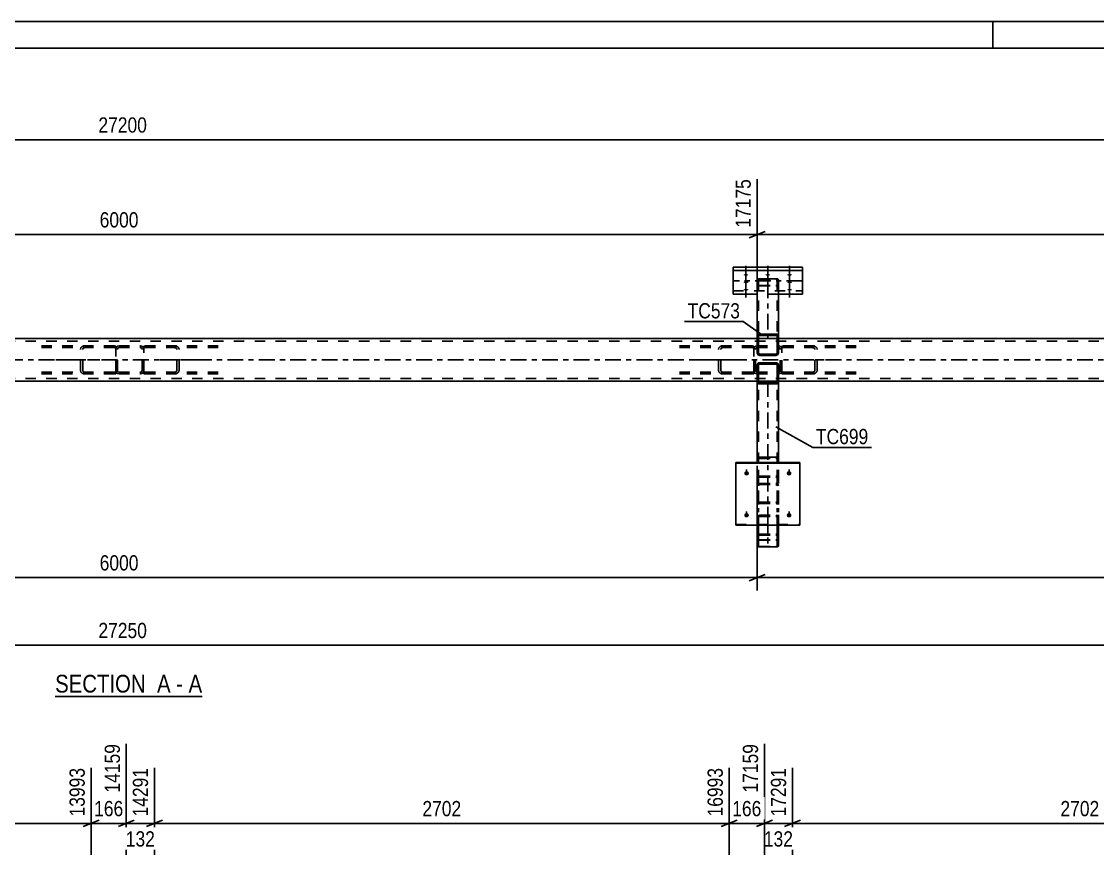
# Model space of a CAD drawing. Header units: millimetres. Extents: x 0 to 1189, y 0 to 841.
# Drawn here: x 586.3 to 788.7, y 685.4 to 841 of the extents above; entities that cross this region are included whole.
import ezdxf

# ---------------------------------------------------------------- set-up
doc = ezdxf.new("R2010")
doc.units = ezdxf.units.MM
doc.linetypes.add('DXK_LINE_DOT2', pattern=[3.9198, 1.9599, -1.9599])
doc.linetypes.add('DXK_LINE_DOT3', pattern=[5.9187, 2.979, -0.9799, 0.9799, -0.9799])
doc.styles.add('Arial Narrow', font='ARIALN.TTF', dxfattribs={"height": 0.2})

# ---------------------------------------------------------------- blocks, each defined once
blk = doc.blocks.new('Unknown-814467843-1163')
at = {"color": 5, "linetype": 'Continuous'}
for p, q in [((1189, 841), (0, 841)), ((769, 836), (769, 841)), ((1184, 836), (5, 836))]:
    blk.add_line(p, q, dxfattribs=at)
blk = doc.blocks.new('Unknown-814467843-12 - 4141')
at = {"color": 6, "linetype": 'Continuous'}
blk.add_line((592.66, 714.01), (620.31, 714.01), dxfattribs=at)
at = {"color": 0, "linetype": 'Continuous'}
for points in [[(610.77, 714.76), (610.77, 718.26), (592.66, 718.26), (592.66, 714.76)], [(614.38, 714.76), (614.38, 718.26), (611.82, 718.26), (611.82, 714.76)], [(616.7, 714.76), (616.7, 718.26), (615.43, 718.26), (615.43, 714.76)], [(620.31, 714.76), (620.31, 718.26), (617.75, 718.26), (617.75, 714.76)]]:
    blk.add_wipeout(points, dxfattribs=at)
at = {"color": 7, "linetype": 'Continuous', "style": 'Arial Narrow'}
for s, p in [('SECTION ', (592.66, 714.76)), ('A', (611.82, 714.76)), ('A', (617.75, 714.76)), ('-', (615.43, 714.76))]:
    blk.add_text(s, height=3.34, dxfattribs=at).set_placement(p)
blk = doc.blocks.new('Part-814467843-4148 - 4141')
at = {"color": 2, "linetype": 'Continuous'}
for p, q in [((724.72, 781.91), (724.68, 781.72)), ((724.68, 781.72), (724.68, 778.68)), ((724.82, 782.06), (724.72, 781.91)), ((724.98, 782.17), (724.82, 782.06)), ((724.92, 781.72), (724.94, 781.82)), ((724.92, 781.72), (724.92, 778.68)), ((724.94, 781.82), (724.99, 781.89)), ((725.16, 782.2), (724.98, 782.17)), ((724.99, 781.89), (725.07, 781.95)), ((725.07, 781.95), (725.16, 781.96)), ((728.2, 782.2), (725.16, 782.2)), ((728.2, 781.96), (725.16, 781.96)), ((728.39, 782.17), (728.2, 782.2)), ((728.2, 781.96), (728.29, 781.95)), ((728.29, 781.95), (728.37, 781.89)), ((728.42, 781.82), (728.37, 781.89)), ((728.54, 782.06), (728.39, 782.17)), ((728.44, 781.72), (728.42, 781.82)), ((728.44, 781.72), (728.44, 778.68)), ((728.54, 782.06), (728.65, 781.91)), ((728.65, 781.91), (728.68, 781.72)), ((728.68, 781.72), (728.68, 778.68)), ((724.68, 778.68), (724.72, 778.5)), ((724.72, 778.5), (724.82, 778.34)), ((724.82, 778.34), (724.98, 778.24)), ((724.92, 778.68), (724.94, 778.59)), ((724.94, 778.59), (724.99, 778.51)), ((724.98, 778.24), (725.16, 778.2)), ((725.07, 778.46), (724.99, 778.51)), ((725.16, 778.44), (725.07, 778.46)), ((728.2, 778.44), (725.16, 778.44)), ((728.2, 778.2), (725.16, 778.2)), ((728.29, 778.46), (728.2, 778.44)), ((728.2, 778.2), (728.39, 778.24)), ((728.37, 778.51), (728.29, 778.46)), ((728.42, 778.59), (728.37, 778.51)), ((728.39, 778.24), (728.54, 778.34)), ((728.44, 778.68), (728.42, 778.59)), ((728.54, 778.34), (728.65, 778.5)), ((728.65, 778.5), (728.68, 778.68))]:
    blk.add_line(p, q, dxfattribs=at)
at = {"color": 7, "linetype": 'DXK_LINE_DOT2'}
for p, q in [((724.92, 781.35), (724.68, 781.35)), ((724.68, 781.35), (724.92, 781.35)), ((725.16, 781.96), (725.16, 781.96)), ((728.68, 781.35), (728.44, 781.35)), ((728.44, 781.35), (728.68, 781.35)), ((724.72, 778.5), (724.68, 778.68)), ((725.16, 778.2), (724.98, 778.24)), ((728.39, 778.24), (728.2, 778.2)), ((728.68, 778.68), (728.65, 778.5))]:
    blk.add_line(p, q, dxfattribs=at)
for centre, start, end in [((725.16, 778.68), 202.5, 247.5), ((728.2, 778.68), 292.5, 337.5)]:
    blk.add_arc(centre, 0.48, start, end, dxfattribs=at)
blk = doc.blocks.new('Part-814467843-4220 - 4141')
at = {"color": 2, "linetype": 'Continuous'}
for p, q in [((724.68, 792.46), (724.72, 792.52)), ((724.68, 792.46), (724.68, 781.73)), ((724.72, 792.52), (724.82, 792.58)), ((724.82, 792.58), (724.98, 792.61)), ((724.98, 792.61), (725.16, 792.62)), ((725.16, 792.62), (728.2, 792.62)), ((728.2, 792.62), (728.39, 792.61)), ((728.39, 792.61), (728.54, 792.58)), ((728.54, 792.58), (728.65, 792.52)), ((728.65, 792.52), (728.68, 792.46)), ((728.68, 792.46), (728.68, 781.35)), ((728.2, 781.35), (724.92, 781.35)), ((728.44, 781.35), (728.2, 781.35)), ((728.68, 781.35), (728.68, 781.35))]:
    blk.add_line(p, q, dxfattribs=at)
at = {"color": 7, "linetype": 'DXK_LINE_DOT2'}
for p, q in [((724.72, 791.36), (724.68, 791.42)), ((724.82, 791.3), (724.72, 791.36)), ((724.98, 791.27), (724.82, 791.3)), ((724.94, 792.49), (724.92, 792.46)), ((724.92, 792.46), (724.92, 781.35)), ((724.92, 791.42), (724.94, 791.39)), ((724.99, 792.52), (724.94, 792.49)), ((724.94, 791.39), (724.99, 791.36)), ((725.16, 791.26), (724.98, 791.27)), ((725.07, 792.53), (724.99, 792.52)), ((724.99, 791.36), (725.07, 791.34)), ((725.16, 792.54), (725.07, 792.53)), ((725.07, 791.34), (725.16, 791.34)), ((725.16, 792.54), (728.2, 792.54)), ((725.16, 791.34), (728.2, 791.34)), ((725.16, 791.26), (728.2, 791.26)), ((728.3, 792.53), (728.2, 792.54)), ((728.2, 791.34), (728.3, 791.34)), ((728.39, 791.27), (728.2, 791.26)), ((728.37, 792.52), (728.3, 792.53)), ((728.3, 791.34), (728.37, 791.36)), ((728.43, 792.49), (728.37, 792.52)), ((728.37, 791.36), (728.39, 791.37)), ((728.39, 791.37), (728.43, 791.39)), ((728.54, 791.3), (728.39, 791.27)), ((728.44, 792.46), (728.43, 792.49)), ((728.43, 791.39), (728.44, 791.42)), ((728.44, 792.46), (728.44, 781.35)), ((728.65, 791.36), (728.54, 791.3)), ((728.68, 791.42), (728.65, 791.36)), ((724.68, 781.73), (724.68, 781.35)), ((724.92, 781.35), (724.68, 781.35)), ((728.2, 781.35), (728.39, 781.35)), ((728.43, 781.35), (728.44, 781.35)), ((728.68, 781.35), (728.44, 781.35))]:
    blk.add_line(p, q, dxfattribs=at)
at = {"color": 7, "linetype": 'DXK_LINE_DOT3'}
blk.add_line((726.68, 791.94), (726.68, 781.35), dxfattribs=at)
blk = doc.blocks.new('Part-814467843-4156 - 4141')
at = {"color": 7, "linetype": 'DXK_LINE_DOT2'}
for p, q in [((724.92, 773.35), (724.68, 773.35)), ((724.68, 773.29), (724.68, 773.35)), ((724.92, 742.31), (724.92, 773.35)), ((728.2, 773.35), (728.68, 773.35)), ((728.37, 773.35), (728.39, 773.35)), ((728.39, 773.35), (728.43, 773.35)), ((728.43, 773.35), (728.44, 773.35)), ((728.44, 742.31), (728.44, 773.35)), ((728.68, 773.29), (728.68, 773.35)), ((724.68, 746.23), (724.68, 758.57)), ((728.68, 746.23), (728.68, 758.57)), ((724.68, 743.35), (724.72, 743.42)), ((724.72, 743.42), (724.82, 743.47)), ((724.82, 743.47), (724.98, 743.51)), ((724.94, 743.38), (724.92, 743.35)), ((724.99, 743.41), (724.94, 743.38)), ((724.98, 743.51), (725.16, 743.52)), ((725.07, 743.43), (724.99, 743.41)), ((725.16, 743.44), (725.07, 743.43)), ((725.16, 743.52), (728.2, 743.52)), ((725.16, 743.44), (728.2, 743.44)), ((728.2, 743.52), (728.39, 743.51)), ((728.3, 743.43), (728.2, 743.44)), ((728.37, 743.41), (728.3, 743.43)), ((728.37, 743.41), (728.39, 743.4)), ((728.39, 743.51), (728.54, 743.47)), ((728.39, 743.4), (728.43, 743.38)), ((728.44, 743.35), (728.43, 743.38)), ((728.54, 743.47), (728.65, 743.42)), ((728.65, 743.42), (728.68, 743.35)), ((724.92, 742.31), (724.94, 742.28)), ((724.94, 742.28), (724.99, 742.26)), ((724.99, 742.26), (725.07, 742.24)), ((725.07, 742.24), (725.16, 742.23)), ((725.16, 742.23), (728.2, 742.23)), ((728.2, 742.23), (728.3, 742.24)), ((728.3, 742.24), (728.37, 742.26)), ((728.37, 742.26), (728.43, 742.28)), ((728.43, 742.28), (728.44, 742.31))]:
    blk.add_line(p, q, dxfattribs=at)
at = {"color": 2, "linetype": 'Continuous'}
for p, q in [((724.68, 758.57), (724.68, 773.29)), ((728.44, 773.35), (724.92, 773.35)), ((728.68, 758.57), (728.68, 773.29)), ((724.68, 742.31), (724.68, 746.23)), ((728.68, 742.31), (728.68, 746.23)), ((724.72, 742.25), (724.68, 742.31)), ((724.82, 742.2), (724.72, 742.25)), ((724.98, 742.16), (724.82, 742.2)), ((725.16, 742.15), (724.98, 742.16)), ((725.16, 742.15), (728.2, 742.15)), ((728.39, 742.16), (728.2, 742.15)), ((728.54, 742.2), (728.39, 742.16)), ((728.65, 742.25), (728.54, 742.2)), ((728.68, 742.31), (728.65, 742.25))]:
    blk.add_line(p, q, dxfattribs=at)
at = {"color": 7, "linetype": 'DXK_LINE_DOT3'}
blk.add_line((726.68, 773.35), (726.68, 742.83), dxfattribs=at)
blk = doc.blocks.new('Part-814467843-4147 - 4141')
at = {"color": 2, "linetype": 'Continuous'}
for p, q in [((724.72, 776.52), (724.68, 776.33)), ((724.68, 773.29), (724.68, 776.33)), ((724.82, 776.67), (724.72, 776.52)), ((724.98, 776.78), (724.82, 776.67)), ((724.94, 776.42), (724.92, 776.33)), ((724.92, 773.29), (724.92, 776.33)), ((724.99, 776.5), (724.94, 776.42)), ((725.16, 776.81), (724.98, 776.78)), ((725.07, 776.55), (724.99, 776.5)), ((725.16, 776.57), (725.07, 776.55)), ((728.2, 776.81), (725.16, 776.81)), ((728.2, 776.57), (725.16, 776.57)), ((728.39, 776.78), (728.2, 776.81)), ((728.3, 776.55), (728.2, 776.57)), ((728.37, 776.5), (728.3, 776.55)), ((728.43, 776.42), (728.37, 776.5)), ((728.54, 776.67), (728.39, 776.78)), ((728.44, 776.33), (728.43, 776.42)), ((728.44, 773.29), (728.44, 776.33)), ((728.65, 776.52), (728.54, 776.67)), ((728.68, 776.33), (728.65, 776.52)), ((728.68, 773.29), (728.68, 776.33)), ((724.72, 773.11), (724.68, 773.29)), ((724.82, 772.95), (724.72, 773.11)), ((724.92, 773.29), (724.94, 773.2)), ((724.94, 773.2), (724.99, 773.12)), ((724.99, 773.12), (725.07, 773.07)), ((725.07, 773.07), (725.16, 773.05)), ((728.2, 773.05), (725.16, 773.05)), ((728.2, 773.05), (728.3, 773.07)), ((728.3, 773.07), (728.37, 773.12)), ((728.37, 773.12), (728.43, 773.2)), ((728.43, 773.2), (728.44, 773.29)), ((728.65, 773.11), (728.54, 772.95)), ((728.68, 773.29), (728.65, 773.11)), ((724.98, 772.85), (724.82, 772.95)), ((725.16, 772.81), (724.98, 772.85)), ((728.2, 772.81), (725.16, 772.81)), ((728.39, 772.85), (728.2, 772.81)), ((728.54, 772.95), (728.39, 772.85))]:
    blk.add_line(p, q, dxfattribs=at)
at = {"color": 7, "linetype": 'DXK_LINE_DOT2'}
for p, q in [((724.68, 776.33), (724.72, 776.52)), ((724.98, 776.78), (725.16, 776.81)), ((728.2, 776.81), (728.39, 776.78)), ((728.65, 776.52), (728.68, 776.33)), ((724.92, 773.35), (724.68, 773.35)), ((728.68, 773.35), (728.44, 773.35))]:
    blk.add_line(p, q, dxfattribs=at)
for centre, start, end in [((725.16, 776.33), 112.5, 157.5), ((728.2, 776.33), 22.5, 67.5)]:
    blk.add_arc(centre, 0.48, start, end, dxfattribs=at)
blk = doc.blocks.new('Part-814467843-4221 - 4141')
at = {"color": 2, "linetype": 'Continuous'}
for p, q in [((720.18, 794.76), (733.18, 794.76)), ((720.18, 794.76), (720.18, 789.72)), ((720.18, 794.16), (733.18, 794.16)), ((733.18, 794.76), (733.18, 789.72)), ((724.68, 789.72), (720.18, 789.72)), ((733.18, 789.72), (728.68, 789.72))]:
    blk.add_line(p, q, dxfattribs=at)
at = {"color": 7, "linetype": 'DXK_LINE_DOT3'}
blk.add_line((733.18, 792.24), (720.18, 792.24), dxfattribs=at)
at = {"color": 7, "linetype": 'DXK_LINE_DOT2'}
for p, q in [((720.18, 790.32), (733.18, 790.32)), ((728.68, 789.72), (724.68, 789.72))]:
    blk.add_line(p, q, dxfattribs=at)
blk = doc.blocks.new('Bolt-814467843-4253 - 4141')
at = {"linetype": 'Continuous'}
for points in [[(722.58, 793.49), (722.67, 793.49), (722.76, 793.48), (722.84, 793.46), (722.91, 793.44), (722.96, 793.42), (723, 793.39), (723.02, 793.36), (723.02, 793.33), (723, 793.29), (722.96, 793.27), (722.91, 793.24), (722.84, 793.22), (722.76, 793.2), (722.67, 793.19), (722.58, 793.19), (722.49, 793.19), (722.4, 793.2), (722.32, 793.22), (722.26, 793.24), (722.2, 793.27), (722.16, 793.29), (722.15, 793.33), (722.15, 793.36), (722.16, 793.39), (722.2, 793.42), (722.26, 793.44), (722.32, 793.46), (722.4, 793.48), (722.49, 793.49)], [(726.68, 793.49), (726.77, 793.49), (726.86, 793.48), (726.94, 793.46), (727.01, 793.44), (727.06, 793.42), (727.1, 793.39), (727.12, 793.36), (727.12, 793.33), (727.1, 793.29), (727.06, 793.27), (727.01, 793.24), (726.94, 793.22), (726.86, 793.2), (726.77, 793.19), (726.68, 793.19), (726.59, 793.19), (726.5, 793.2), (726.42, 793.22), (726.36, 793.24), (726.3, 793.27), (726.26, 793.29), (726.25, 793.33), (726.25, 793.36), (726.26, 793.39), (726.3, 793.42), (726.36, 793.44), (726.42, 793.46), (726.5, 793.48), (726.59, 793.49)], [(730.78, 793.49), (730.87, 793.49), (730.96, 793.48), (731.04, 793.46), (731.11, 793.44), (731.16, 793.42), (731.2, 793.39), (731.22, 793.36), (731.22, 793.33), (731.2, 793.29), (731.16, 793.27), (731.11, 793.24), (731.04, 793.22), (730.96, 793.2), (730.87, 793.19), (730.78, 793.19), (730.69, 793.19), (730.6, 793.2), (730.52, 793.22), (730.46, 793.24), (730.4, 793.27), (730.36, 793.29), (730.35, 793.33), (730.35, 793.36), (730.36, 793.39), (730.4, 793.42), (730.46, 793.44), (730.52, 793.46), (730.6, 793.48), (730.69, 793.49)], [(722.58, 792.09), (722.67, 792.09), (722.76, 792.08), (722.84, 792.06), (722.91, 792.04), (722.96, 792.01), (723, 791.99), (723.02, 791.95), (723.02, 791.92), (723, 791.89), (722.96, 791.86), (722.91, 791.84), (722.84, 791.82), (722.76, 791.8), (722.67, 791.79), (722.58, 791.79), (722.49, 791.79), (722.4, 791.8), (722.32, 791.82), (722.26, 791.84), (722.2, 791.86), (722.16, 791.89), (722.15, 791.92), (722.15, 791.95), (722.16, 791.99), (722.2, 792.01), (722.26, 792.04), (722.32, 792.06), (722.4, 792.08), (722.49, 792.09)], [(730.78, 792.09), (730.87, 792.09), (730.96, 792.08), (731.04, 792.06), (731.11, 792.04), (731.16, 792.01), (731.2, 791.99), (731.22, 791.95), (731.22, 791.92), (731.2, 791.89), (731.16, 791.86), (731.11, 791.84), (731.04, 791.82), (730.96, 791.8), (730.87, 791.79), (730.78, 791.79), (730.69, 791.79), (730.6, 791.8), (730.52, 791.82), (730.46, 791.84), (730.4, 791.86), (730.36, 791.89), (730.35, 791.92), (730.35, 791.95), (730.36, 791.99), (730.4, 792.01), (730.46, 792.04), (730.52, 792.06), (730.6, 792.08), (730.69, 792.09)], [(722.58, 790.69), (722.67, 790.68), (722.76, 790.67), (722.84, 790.66), (722.91, 790.64), (722.96, 790.61), (723, 790.58), (723.02, 790.55), (723.02, 790.52), (723, 790.49), (722.96, 790.46), (722.91, 790.44), (722.84, 790.42), (722.76, 790.4), (722.67, 790.39), (722.58, 790.39), (722.49, 790.39), (722.4, 790.4), (722.32, 790.42), (722.26, 790.44), (722.2, 790.46), (722.16, 790.49), (722.15, 790.52), (722.15, 790.55), (722.16, 790.58), (722.2, 790.61), (722.26, 790.64), (722.32, 790.66), (722.4, 790.67), (722.49, 790.68)], [(730.78, 790.69), (730.87, 790.68), (730.96, 790.67), (731.04, 790.66), (731.11, 790.64), (731.16, 790.61), (731.2, 790.58), (731.22, 790.55), (731.22, 790.52), (731.2, 790.49), (731.16, 790.46), (731.11, 790.44), (731.04, 790.42), (730.96, 790.4), (730.87, 790.39), (730.78, 790.39), (730.69, 790.39), (730.6, 790.4), (730.52, 790.42), (730.46, 790.44), (730.4, 790.46), (730.36, 790.49), (730.35, 790.52), (730.35, 790.55), (730.36, 790.58), (730.4, 790.61), (730.46, 790.64), (730.52, 790.66), (730.6, 790.67), (730.69, 790.68)]]:
    blk.add_hatch(color=1, dxfattribs=at).paths.add_polyline_path(points)
at = {"color": 1, "linetype": 'Continuous'}
for p, q in [((722.58, 795.03), (722.58, 791.91)), ((722.58, 793.63), (722.58, 790.51)), ((726.68, 795.03), (726.68, 791.91)), ((730.78, 795.03), (730.78, 791.91)), ((730.78, 793.63), (730.78, 790.51)), ((722.58, 792.23), (722.58, 789.11)), ((730.78, 792.23), (730.78, 789.11))]:
    blk.add_line(p, q, dxfattribs=at)
at = {"color": 1, "linetype": 'DXK_LINE_DOT2'}
blk.add_line((726.68, 792.23), (726.68, 789.11), dxfattribs=at)
blk = doc.blocks.new('Part-814467843-4296 - 4141')
at = {"color": 7, "linetype": 'DXK_LINE_DOT2'}
for p, q in [((729.58, 779.99), (729.33, 779.95)), ((729.33, 774.74), (729.33, 779.95)), ((729.33, 779.6), (729.41, 779.64)), ((729.41, 779.64), (729.58, 779.67)), ((743.31, 779.99), (729.58, 779.99)), ((743.31, 779.67), (729.58, 779.67)), ((735.41, 779.94), (735.07, 779.99)), ((735.07, 779.67), (735.24, 779.64)), ((735.48, 779.47), (735.51, 779.35)), ((735.51, 775.35), (735.51, 779.35)), ((735.95, 779.35), (735.88, 779.59)), ((735.95, 775.35), (735.95, 779.35)), ((729.41, 775.05), (729.33, 775.09)), ((729.58, 775.03), (729.41, 775.05)), ((743.31, 775.03), (729.58, 775.03)), ((735.24, 775.05), (735.07, 775.03)), ((735.51, 775.35), (735.48, 775.22)), ((735.88, 775.1), (735.95, 775.35)), ((729.33, 774.74), (729.58, 774.71)), ((743.31, 774.71), (729.58, 774.71)), ((735.07, 774.71), (735.41, 774.76))]:
    blk.add_line(p, q, dxfattribs=at)
at = {"color": 7, "linetype": 'DXK_LINE_DOT3'}
blk.add_line((732.33, 777.35), (740.57, 777.35), dxfattribs=at)
at = {"color": 7, "linetype": 'DXK_LINE_DOT2'}
for centre, radius, start, end in [((735.14, 779.25), 0.401, 32.4104, 75.4453), ((735.21, 779.16), 0.802, 32.4104, 75.4453), ((735.14, 775.44), 0.401, 284.5547, 327.5896), ((735.21, 775.53), 0.802, 284.5547, 327.5896)]:
    blk.add_arc(centre, radius, start, end, dxfattribs=at)
blk = doc.blocks.new('Part-814467843-4320 - 4141')
at = {"color": 7, "linetype": 'DXK_LINE_DOT2'}
for p, q in [((724.09, 779.59), (724.05, 779.35)), ((724.05, 775.35), (724.05, 779.35)), ((724.37, 779.35), (724.39, 779.47)), ((724.37, 775.35), (724.37, 779.35)), ((724.69, 779.99), (724.44, 779.94)), ((724.56, 779.64), (724.69, 779.67)), ((724.69, 779.99), (728.69, 779.99)), ((724.69, 779.67), (728.69, 779.67)), ((728.93, 779.94), (728.69, 779.99)), ((728.69, 779.67), (728.81, 779.64)), ((728.98, 779.47), (729.01, 779.35)), ((729.01, 775.35), (729.01, 779.35)), ((729.33, 779.35), (729.28, 779.59)), ((729.33, 775.35), (729.33, 779.35)), ((724.05, 775.35), (724.09, 775.1)), ((724.39, 775.22), (724.37, 775.35)), ((724.69, 775.03), (724.56, 775.05)), ((724.69, 775.03), (728.69, 775.03)), ((728.81, 775.05), (728.69, 775.03)), ((729.01, 775.35), (728.98, 775.22)), ((729.28, 775.1), (729.33, 775.35)), ((724.44, 774.76), (724.69, 774.71)), ((724.69, 774.71), (728.69, 774.71)), ((728.69, 774.71), (728.93, 774.76))]:
    blk.add_line(p, q, dxfattribs=at)
at = {"color": 7, "linetype": 'DXK_LINE_DOT3'}
blk.add_line((726.69, 777.35), (726.69, 777.35), dxfattribs=at)
at = {"color": 7, "linetype": 'DXK_LINE_DOT2'}
for centre, radius, start, end in [((724.69, 779.35), 0.64, 112.5, 157.5), ((724.69, 779.35), 0.32, 112.5, 157.5), ((728.69, 779.35), 0.32, 22.5, 67.5), ((728.69, 779.35), 0.64, 22.5, 67.5), ((724.69, 775.35), 0.64, 202.5, 247.5), ((724.69, 775.35), 0.32, 202.5, 247.5), ((728.69, 775.35), 0.32, 292.5, 337.5), ((728.69, 775.35), 0.64, 292.5, 337.5)]:
    blk.add_arc(centre, radius, start, end, dxfattribs=at)
blk = doc.blocks.new('Part-814467843-4330 - 4141')
at = {"color": 7, "linetype": 'DXK_LINE_DOT2'}
for p, q in [((603.79, 779.99), (590.06, 779.99)), ((603.79, 779.67), (590.06, 779.67)), ((597.49, 779.59), (597.42, 779.35)), ((597.42, 775.35), (597.42, 779.35)), ((597.86, 779.35), (597.89, 779.47)), ((597.86, 775.35), (597.86, 779.35)), ((598.3, 779.99), (597.96, 779.94)), ((598.13, 779.64), (598.3, 779.67)), ((603.79, 779.99), (604.04, 779.95)), ((603.79, 779.67), (603.96, 779.64)), ((603.96, 779.64), (604.04, 779.6)), ((604.04, 779.95), (604.04, 774.74)), ((603.79, 775.03), (590.06, 775.03)), ((597.42, 775.35), (597.49, 775.1)), ((597.89, 775.22), (597.86, 775.35)), ((598.3, 775.03), (598.13, 775.05)), ((603.96, 775.05), (603.79, 775.03)), ((604.04, 775.09), (603.96, 775.05)), ((590.06, 774.71), (603.79, 774.71)), ((597.96, 774.76), (598.3, 774.71)), ((603.79, 774.71), (604.04, 774.74))]:
    blk.add_line(p, q, dxfattribs=at)
at = {"color": 7, "linetype": 'DXK_LINE_DOT3'}
blk.add_line((592.8, 777.35), (601.04, 777.35), dxfattribs=at)
at = {"color": 7, "linetype": 'DXK_LINE_DOT2'}
for centre, radius, start, end in [((598.16, 779.16), 0.802, 104.5547, 147.5896), ((598.23, 779.25), 0.401, 104.5547, 147.5896), ((598.16, 775.53), 0.802, 212.4104, 255.4453), ((598.23, 775.44), 0.401, 212.4104, 255.4453)]:
    blk.add_arc(centre, radius, start, end, dxfattribs=at)
blk = doc.blocks.new('Part-814467843-4332 - 4141')
at = {"color": 7, "linetype": 'DXK_LINE_DOT2'}
for p, q in [((723.79, 779.99), (710.06, 779.99)), ((723.79, 779.67), (710.06, 779.67)), ((717.49, 779.59), (717.42, 779.35)), ((717.42, 775.35), (717.42, 779.35)), ((717.86, 779.35), (717.89, 779.47)), ((717.86, 775.35), (717.86, 779.35)), ((718.3, 779.99), (717.96, 779.94)), ((718.13, 779.64), (718.3, 779.67)), ((723.79, 779.99), (724.05, 779.95)), ((723.79, 779.67), (723.96, 779.64)), ((723.96, 779.64), (724.05, 779.6)), ((724.05, 779.95), (724.05, 774.74)), ((723.79, 775.03), (710.06, 775.03)), ((717.42, 775.35), (717.49, 775.1)), ((717.89, 775.22), (717.86, 775.35)), ((718.3, 775.03), (718.13, 775.05)), ((723.96, 775.05), (723.79, 775.03)), ((724.05, 775.09), (723.96, 775.05)), ((710.06, 774.71), (723.79, 774.71)), ((717.96, 774.76), (718.3, 774.71)), ((723.79, 774.71), (724.05, 774.74))]:
    blk.add_line(p, q, dxfattribs=at)
at = {"color": 7, "linetype": 'DXK_LINE_DOT3'}
blk.add_line((712.8, 777.35), (721.04, 777.35), dxfattribs=at)
at = {"color": 7, "linetype": 'DXK_LINE_DOT2'}
for centre, radius, start, end in [((718.16, 779.16), 0.802, 104.5547, 147.5895), ((718.23, 779.25), 0.401, 104.5547, 147.5895), ((718.16, 775.53), 0.802, 212.4105, 255.4453), ((718.23, 775.44), 0.401, 212.4105, 255.4453)]:
    blk.add_arc(centre, radius, start, end, dxfattribs=at)
blk = doc.blocks.new('Part-814467843-4333 - 4141')
at = {"color": 7, "linetype": 'DXK_LINE_DOT2'}
for p, q in [((609.58, 779.99), (609.32, 779.95)), ((609.32, 774.74), (609.32, 779.95)), ((609.32, 779.6), (609.41, 779.64)), ((609.41, 779.64), (609.58, 779.67)), ((623.31, 779.99), (609.58, 779.99)), ((623.31, 779.67), (609.58, 779.67)), ((615.41, 779.94), (615.07, 779.99)), ((615.07, 779.67), (615.24, 779.64)), ((615.48, 779.47), (615.51, 779.35)), ((615.51, 775.35), (615.51, 779.35)), ((615.95, 779.35), (615.88, 779.59)), ((615.95, 775.35), (615.95, 779.35)), ((609.41, 775.05), (609.32, 775.09)), ((609.58, 775.03), (609.41, 775.05)), ((623.31, 775.03), (609.58, 775.03)), ((615.24, 775.05), (615.07, 775.03)), ((615.51, 775.35), (615.48, 775.22)), ((615.88, 775.1), (615.95, 775.35)), ((609.32, 774.74), (609.58, 774.71)), ((623.31, 774.71), (609.58, 774.71)), ((615.07, 774.71), (615.41, 774.76))]:
    blk.add_line(p, q, dxfattribs=at)
at = {"color": 7, "linetype": 'DXK_LINE_DOT3'}
blk.add_line((612.33, 777.35), (620.57, 777.35), dxfattribs=at)
at = {"color": 7, "linetype": 'DXK_LINE_DOT2'}
for centre, radius, start, end in [((615.14, 779.25), 0.401, 32.4105, 75.4453), ((615.21, 779.16), 0.802, 32.4105, 75.4453), ((615.14, 775.44), 0.401, 284.5547, 327.5895), ((615.21, 775.53), 0.802, 284.5547, 327.5895)]:
    blk.add_arc(centre, radius, start, end, dxfattribs=at)
blk = doc.blocks.new('Part-814467843-4340 - 4141')
at = {"color": 2, "linetype": 'Continuous'}
for p, q in [((724.68, 781.35), (488.69, 781.35)), ((964.69, 781.35), (728.68, 781.35)), ((724.68, 773.35), (488.69, 773.35)), ((964.69, 773.35), (728.68, 773.35))]:
    blk.add_line(p, q, dxfattribs=at)
at = {"color": 7, "linetype": 'DXK_LINE_DOT2'}
for p, q in [((728.68, 781.35), (724.68, 781.35)), ((1094.69, 780.87), (116.04, 780.87)), ((1094.69, 773.83), (116.04, 773.83)), ((728.68, 773.35), (724.68, 773.35))]:
    blk.add_line(p, q, dxfattribs=at)
at = {"color": 7, "linetype": 'DXK_LINE_DOT3'}
blk.add_line((116.04, 777.35), (1094.69, 777.35), dxfattribs=at)
blk = doc.blocks.new('Part-814467843-4342 - 4141')
at = {"color": 7, "linetype": 'DXK_LINE_DOT2'}
for p, q in [((604.09, 779.59), (604.04, 779.35)), ((604.04, 775.35), (604.04, 779.35)), ((604.36, 779.35), (604.39, 779.47)), ((604.36, 775.35), (604.36, 779.35)), ((604.68, 779.99), (604.44, 779.94)), ((604.56, 779.64), (604.68, 779.67)), ((604.68, 779.99), (608.68, 779.99)), ((604.68, 779.67), (608.68, 779.67)), ((608.93, 779.94), (608.68, 779.99)), ((608.68, 779.67), (608.81, 779.64)), ((608.98, 779.47), (609, 779.35)), ((609, 775.35), (609, 779.35)), ((609.32, 779.35), (609.28, 779.59)), ((609.32, 775.35), (609.32, 779.35)), ((604.04, 775.35), (604.09, 775.1)), ((604.39, 775.22), (604.36, 775.35)), ((604.68, 775.03), (604.56, 775.05)), ((604.68, 775.03), (608.68, 775.03)), ((608.81, 775.05), (608.68, 775.03)), ((609, 775.35), (608.98, 775.22)), ((609.28, 775.1), (609.32, 775.35)), ((604.44, 774.76), (604.68, 774.71)), ((604.68, 774.71), (608.68, 774.71)), ((608.68, 774.71), (608.93, 774.76))]:
    blk.add_line(p, q, dxfattribs=at)
at = {"color": 7, "linetype": 'DXK_LINE_DOT3'}
blk.add_line((606.68, 777.35), (606.68, 777.35), dxfattribs=at)
at = {"color": 7, "linetype": 'DXK_LINE_DOT2'}
for centre, radius, start, end in [((604.68, 779.35), 0.64, 112.5, 157.5), ((604.68, 779.35), 0.32, 112.5, 157.5), ((608.68, 779.35), 0.32, 22.5, 67.5), ((608.68, 779.35), 0.64, 22.5, 67.5), ((604.68, 775.35), 0.64, 202.5, 247.5), ((604.68, 775.35), 0.32, 202.5, 247.5), ((608.68, 775.35), 0.32, 292.5, 337.5), ((608.68, 775.35), 0.64, 292.5, 337.5)]:
    blk.add_arc(centre, radius, start, end, dxfattribs=at)
blk = doc.blocks.new('Part-814467843-4346 - 4141')
at = {"color": 7, "linetype": 'DXK_LINE_DOT2'}
for p, q in [((724.68, 744.79), (724.68, 749.46)), ((724.92, 744.79), (724.92, 749.46)), ((728.44, 744.79), (728.44, 749.46)), ((728.68, 744.79), (728.68, 749.46)), ((724.72, 747.83), (724.68, 747.66)), ((724.82, 747.98), (724.72, 747.83)), ((724.98, 748.08), (724.82, 747.98)), ((724.92, 747.66), (724.94, 747.75)), ((724.94, 747.75), (724.99, 747.82)), ((725.16, 748.11), (724.98, 748.08)), ((724.99, 747.82), (725.07, 747.87)), ((725.07, 747.87), (725.16, 747.89)), ((725.16, 748.11), (728.2, 748.11)), ((725.16, 747.89), (728.2, 747.89)), ((728.39, 748.08), (728.2, 748.11)), ((728.2, 747.89), (728.3, 747.87)), ((728.3, 747.87), (728.37, 747.82)), ((728.37, 747.82), (728.43, 747.75)), ((728.54, 747.98), (728.39, 748.08)), ((728.43, 747.75), (728.44, 747.66)), ((728.65, 747.83), (728.54, 747.98)), ((728.68, 747.66), (728.65, 747.83)), ((724.68, 744.79), (724.72, 744.62)), ((724.94, 744.7), (724.92, 744.79)), ((724.99, 744.63), (724.94, 744.7)), ((728.43, 744.7), (728.37, 744.63)), ((728.44, 744.79), (728.43, 744.7)), ((728.65, 744.62), (728.68, 744.79)), ((724.72, 744.62), (724.82, 744.47)), ((724.82, 744.47), (724.98, 744.37)), ((724.98, 744.37), (725.16, 744.34)), ((725.07, 744.58), (724.99, 744.63)), ((725.16, 744.56), (725.07, 744.58)), ((725.16, 744.56), (728.2, 744.56)), ((725.16, 744.34), (728.2, 744.34)), ((728.3, 744.58), (728.2, 744.56)), ((728.2, 744.34), (728.39, 744.37)), ((728.37, 744.63), (728.3, 744.58)), ((728.39, 744.37), (728.54, 744.47)), ((728.54, 744.47), (728.65, 744.62))]:
    blk.add_line(p, q, dxfattribs=at)
at = {"color": 7, "linetype": 'DXK_LINE_DOT3'}
blk.add_line((726.68, 747.89), (726.68, 743.73), dxfattribs=at)
blk = doc.blocks.new('Bolt-814467843-4348 - 4141')
at = {"linetype": 'Continuous'}
for points in [[(722.68, 756.42), (722.78, 756.41), (722.86, 756.38), (722.94, 756.34), (723.01, 756.28), (723.07, 756.21), (723.1, 756.13), (723.12, 756.05), (723.12, 755.96), (723.1, 755.88), (723.07, 755.8), (723.01, 755.73), (722.94, 755.67), (722.86, 755.63), (722.78, 755.6), (722.68, 755.59), (722.59, 755.6), (722.51, 755.63), (722.43, 755.67), (722.36, 755.73), (722.3, 755.8), (722.27, 755.88), (722.25, 755.96), (722.25, 756.05), (722.27, 756.13), (722.3, 756.21), (722.36, 756.28), (722.43, 756.34), (722.51, 756.38), (722.59, 756.41)], [(722.68, 748.53), (722.78, 748.52), (722.86, 748.49), (722.94, 748.45), (723.01, 748.39), (723.07, 748.32), (723.1, 748.24), (723.12, 748.16), (723.12, 748.07), (723.1, 747.99), (723.07, 747.91), (723.01, 747.84), (722.94, 747.78), (722.86, 747.74), (722.78, 747.71), (722.68, 747.7), (722.59, 747.71), (722.51, 747.74), (722.43, 747.78), (722.36, 747.84), (722.3, 747.91), (722.27, 747.99), (722.25, 748.07), (722.25, 748.16), (722.27, 748.24), (722.3, 748.32), (722.36, 748.39), (722.43, 748.45), (722.51, 748.49), (722.59, 748.52)]]:
    blk.add_hatch(color=1, dxfattribs=at).paths.add_polyline_path(points)
at = {"color": 1, "linetype": 'Continuous'}
for p, q in [((722.68, 755.66), (722.68, 756.73)), ((722.68, 747.77), (722.68, 748.84))]:
    blk.add_line(p, q, dxfattribs=at)
blk = doc.blocks.new('Part-814467843-4349 - 4141')
at = {"color": 2, "linetype": 'Continuous'}
for p, q in [((732.68, 758.05), (720.68, 758.05)), ((720.68, 758.05), (720.68, 746.23)), ((720.68, 757.89), (732.68, 757.89)), ((732.68, 746.23), (732.68, 758.05)), ((720.68, 746.23), (732.68, 746.23))]:
    blk.add_line(p, q, dxfattribs=at)
at = {"color": 7, "linetype": 'DXK_LINE_DOT2'}
blk.add_line((720.68, 746.4), (732.68, 746.4), dxfattribs=at)
blk = doc.blocks.new('Bolt-814467843-4357 - 4141')
at = {"linetype": 'Continuous'}
for points in [[(730.68, 756.42), (730.78, 756.41), (730.86, 756.38), (730.94, 756.34), (731.01, 756.28), (731.07, 756.21), (731.1, 756.13), (731.12, 756.05), (731.12, 755.96), (731.1, 755.88), (731.07, 755.8), (731.01, 755.73), (730.94, 755.67), (730.86, 755.63), (730.78, 755.6), (730.68, 755.59), (730.59, 755.6), (730.51, 755.63), (730.43, 755.67), (730.36, 755.73), (730.3, 755.8), (730.27, 755.88), (730.25, 755.96), (730.25, 756.05), (730.27, 756.13), (730.3, 756.21), (730.36, 756.28), (730.43, 756.34), (730.51, 756.38), (730.59, 756.41)], [(730.68, 748.53), (730.78, 748.52), (730.86, 748.49), (730.94, 748.45), (731.01, 748.39), (731.07, 748.32), (731.1, 748.24), (731.12, 748.16), (731.12, 748.07), (731.1, 747.99), (731.07, 747.91), (731.01, 747.84), (730.94, 747.78), (730.86, 747.74), (730.78, 747.71), (730.68, 747.7), (730.59, 747.71), (730.51, 747.74), (730.43, 747.78), (730.36, 747.84), (730.3, 747.91), (730.27, 747.99), (730.25, 748.07), (730.25, 748.16), (730.27, 748.24), (730.3, 748.32), (730.36, 748.39), (730.43, 748.45), (730.51, 748.49), (730.59, 748.52)]]:
    blk.add_hatch(color=1, dxfattribs=at).paths.add_polyline_path(points)
at = {"color": 1, "linetype": 'Continuous'}
for p, q in [((730.68, 755.66), (730.68, 756.73)), ((730.68, 747.77), (730.68, 748.84))]:
    blk.add_line(p, q, dxfattribs=at)
blk = doc.blocks.new('Part-814467843-4371 - 4141')
at = {"color": 2, "linetype": 'Continuous'}
for p, q in [((724.72, 758.74), (724.82, 758.89)), ((724.82, 758.89), (724.98, 758.99)), ((724.98, 758.99), (725.16, 759.02)), ((725.16, 759.02), (728.2, 759.02)), ((728.2, 759.02), (728.39, 758.99)), ((728.39, 758.99), (728.54, 758.89)), ((728.54, 758.89), (728.65, 758.74)), ((724.68, 758.57), (724.72, 758.74)), ((724.68, 758.05), (724.68, 758.57)), ((728.65, 758.74), (728.68, 758.57)), ((728.68, 758.05), (728.68, 758.57))]:
    blk.add_line(p, q, dxfattribs=at)
at = {"color": 7, "linetype": 'DXK_LINE_DOT2'}
for p, q in [((724.68, 750.79), (724.68, 758.05)), ((724.94, 758.66), (724.92, 758.57)), ((724.92, 750.79), (724.92, 758.57)), ((724.99, 758.73), (724.94, 758.66)), ((725.07, 758.78), (724.99, 758.73)), ((725.16, 758.79), (725.07, 758.78)), ((725.16, 758.79), (728.2, 758.79)), ((728.3, 758.78), (728.2, 758.79)), ((728.37, 758.73), (728.3, 758.78)), ((728.43, 758.66), (728.37, 758.73)), ((728.44, 758.57), (728.43, 758.66)), ((728.44, 750.79), (728.44, 758.57)), ((728.68, 750.79), (728.68, 758.05)), ((724.72, 755.54), (724.68, 755.71)), ((724.82, 755.39), (724.72, 755.54)), ((724.98, 755.3), (724.82, 755.39)), ((724.92, 755.71), (724.94, 755.63)), ((724.94, 755.63), (724.99, 755.55)), ((725.16, 755.26), (724.98, 755.3)), ((724.99, 755.55), (725.07, 755.5)), ((725.07, 755.5), (725.16, 755.49)), ((725.16, 755.49), (728.2, 755.49)), ((725.16, 755.26), (728.2, 755.26)), ((728.2, 755.49), (728.3, 755.5)), ((728.39, 755.3), (728.2, 755.26)), ((728.3, 755.5), (728.37, 755.55)), ((728.37, 755.55), (728.43, 755.63)), ((728.54, 755.39), (728.39, 755.3)), ((728.43, 755.63), (728.44, 755.71)), ((728.65, 755.54), (728.54, 755.39)), ((728.68, 755.71), (728.65, 755.54)), ((724.72, 753.82), (724.68, 753.65)), ((724.82, 753.97), (724.72, 753.82)), ((724.98, 754.07), (724.82, 753.97)), ((724.92, 753.65), (724.94, 753.74)), ((724.94, 753.74), (724.99, 753.81)), ((725.16, 754.1), (724.98, 754.07)), ((724.99, 753.81), (725.07, 753.86)), ((725.07, 753.86), (725.16, 753.88)), ((725.16, 754.1), (728.2, 754.1)), ((725.16, 753.88), (728.2, 753.88)), ((728.39, 754.07), (728.2, 754.1)), ((728.2, 753.88), (728.3, 753.86)), ((728.3, 753.86), (728.37, 753.81)), ((728.37, 753.81), (728.43, 753.74)), ((728.54, 753.97), (728.39, 754.07)), ((728.43, 753.74), (728.44, 753.65)), ((728.65, 753.82), (728.54, 753.97)), ((728.68, 753.65), (728.65, 753.82)), ((724.68, 750.79), (724.72, 750.62)), ((724.94, 750.71), (724.92, 750.79)), ((728.44, 750.79), (728.43, 750.71)), ((728.65, 750.62), (728.68, 750.79)), ((724.72, 750.62), (724.82, 750.48)), ((724.82, 750.48), (724.98, 750.38)), ((724.99, 750.64), (724.94, 750.71)), ((724.98, 750.38), (725.16, 750.34)), ((725.07, 750.59), (724.99, 750.64)), ((725.16, 750.57), (725.07, 750.59)), ((725.16, 750.57), (728.2, 750.57)), ((725.16, 750.34), (728.2, 750.34)), ((728.3, 750.59), (728.2, 750.57)), ((728.2, 750.34), (728.39, 750.38)), ((728.37, 750.64), (728.3, 750.59)), ((728.43, 750.71), (728.37, 750.64)), ((728.39, 750.38), (728.54, 750.48)), ((728.54, 750.48), (728.65, 750.62))]:
    blk.add_line(p, q, dxfattribs=at)
blk = doc.blocks.new('StraightDimension-814467843-6360 - 4692')
at = {"color": 7, "linetype": 'Continuous'}
for p, q in [((606.04, 643.25), (606.04, 705.09)), ((599.42, 643.25), (599.42, 700.59)), ((597.92, 689.55), (600.92, 690.75)), ((599.42, 690.15), (606.04, 690.15)), ((607.54, 690.75), (604.54, 689.55))]:
    blk.add_line(p, q, dxfattribs=at)
at = {"color": 0}
blk.add_wipeout([(606.07, 690.9), (606.07, 695.1), (599.39, 695.1), (599.39, 690.9)], dxfattribs=at)
at = {"color": 0, "linetype": 'Continuous'}
blk.add_wipeout([(605.44, 705.69), (601.24, 705.69), (601.24, 695.35), (605.44, 695.35)], dxfattribs=at)
at = {"color": 3, "linetype": 'Continuous', "style": 'Arial Narrow'}
blk.add_text('14159', height=2.863, rotation=90.0002, dxfattribs=at).set_placement((604.84, 695.95))
at = {"color": 3, "style": 'Arial Narrow'}
blk.add_text('166', height=2.863, dxfattribs=at).set_placement((599.99, 691.5))
blk = doc.blocks.new('StraightDimension-814467843-6299 - 4692')
at = {"color": 7, "linetype": 'Continuous'}
for p, q in [((731.33, 642.59), (731.33, 700.59)), ((839.42, 643.25), (839.42, 700.59)), ((732.83, 690.75), (729.83, 689.55)), ((731.33, 690.15), (839.42, 690.15)), ((837.92, 689.55), (840.92, 690.75))]:
    blk.add_line(p, q, dxfattribs=at)
at = {"color": 0, "linetype": 'Continuous'}
blk.add_wipeout([(838.82, 701.19), (834.62, 701.19), (834.62, 690.85), (838.82, 690.85)], dxfattribs=at)
at = {"color": 0}
blk.add_wipeout([(789.63, 690.9), (789.63, 695.1), (781.12, 695.1), (781.12, 690.9)], dxfattribs=at)
at = {"color": 3, "linetype": 'Continuous', "style": 'Arial Narrow'}
blk.add_text('19993', height=2.863, rotation=90.0002, dxfattribs=at).set_placement((838.22, 691.45))
at = {"color": 3, "style": 'Arial Narrow'}
blk.add_text('2702', height=2.863, dxfattribs=at).set_placement((781.72, 691.5))
blk = doc.blocks.new('StraightDimension-814467843-6313 - 4692')
at = {"color": 7, "linetype": 'Continuous'}
for p, q in [((726.05, 643.25), (726.05, 705.09)), ((731.33, 642.59), (731.33, 700.59)), ((724.55, 689.55), (727.55, 690.75)), ((726.05, 690.15), (731.33, 690.15)), ((732.83, 690.75), (729.83, 689.55))]:
    blk.add_line(p, q, dxfattribs=at)
at = {"color": 0, "linetype": 'Continuous'}
blk.add_wipeout([(730.73, 701.19), (726.53, 701.19), (726.53, 690.85), (730.73, 690.85)], dxfattribs=at)
at = {"color": 0}
blk.add_wipeout([(732.03, 685.2), (732.03, 689.4), (725.34, 689.4), (725.34, 685.2)], dxfattribs=at)
at = {"color": 3, "linetype": 'Continuous', "style": 'Arial Narrow'}
blk.add_text('17291', height=2.863, rotation=90.0002, dxfattribs=at).set_placement((730.13, 691.45))
at = {"color": 3, "style": 'Arial Narrow'}
blk.add_text('132', height=2.863, dxfattribs=at).set_placement((725.94, 685.8))
blk = doc.blocks.new('StraightDimension-814467843-6324 - 4692')
at = {"color": 7, "linetype": 'Continuous'}
for p, q in [((726.05, 643.25), (726.05, 705.09)), ((719.42, 643.25), (719.42, 700.59)), ((717.92, 689.55), (720.92, 690.75)), ((719.42, 690.15), (726.05, 690.15)), ((727.55, 690.75), (724.55, 689.55))]:
    blk.add_line(p, q, dxfattribs=at)
at = {"color": 0}
blk.add_wipeout([(726.07, 690.9), (726.07, 695.1), (719.39, 695.1), (719.39, 690.9)], dxfattribs=at)
at = {"color": 0, "linetype": 'Continuous'}
blk.add_wipeout([(725.45, 705.69), (721.25, 705.69), (721.25, 695.35), (725.45, 695.35)], dxfattribs=at)
at = {"color": 3, "linetype": 'Continuous', "style": 'Arial Narrow'}
blk.add_text('17159', height=2.863, rotation=90.0002, dxfattribs=at).set_placement((724.85, 695.95))
at = {"color": 3, "style": 'Arial Narrow'}
blk.add_text('166', height=2.863, dxfattribs=at).set_placement((719.99, 691.5))
blk = doc.blocks.new('StraightDimension-814467843-6335 - 4692')
at = {"color": 7, "linetype": 'Continuous'}
for p, q in [((611.32, 642.59), (611.32, 700.59)), ((719.42, 643.25), (719.42, 700.59)), ((612.82, 690.75), (609.82, 689.55)), ((611.32, 690.15), (719.42, 690.15)), ((717.92, 689.55), (720.92, 690.75))]:
    blk.add_line(p, q, dxfattribs=at)
at = {"color": 0, "linetype": 'Continuous'}
blk.add_wipeout([(718.82, 701.19), (714.62, 701.19), (714.62, 690.85), (718.82, 690.85)], dxfattribs=at)
at = {"color": 0}
blk.add_wipeout([(669.63, 690.9), (669.63, 695.1), (661.12, 695.1), (661.12, 690.9)], dxfattribs=at)
at = {"color": 3, "linetype": 'Continuous', "style": 'Arial Narrow'}
blk.add_text('16993', height=2.863, rotation=90.0002, dxfattribs=at).set_placement((718.22, 691.45))
at = {"color": 3, "style": 'Arial Narrow'}
blk.add_text('2702', height=2.863, dxfattribs=at).set_placement((661.72, 691.5))
blk = doc.blocks.new('StraightDimension-814467843-6349 - 4692')
at = {"color": 7, "linetype": 'Continuous'}
for p, q in [((606.04, 643.25), (606.04, 705.09)), ((611.32, 642.59), (611.32, 700.59)), ((604.54, 689.55), (607.54, 690.75)), ((606.04, 690.15), (611.32, 690.15)), ((612.82, 690.75), (609.82, 689.55))]:
    blk.add_line(p, q, dxfattribs=at)
at = {"color": 0, "linetype": 'Continuous'}
blk.add_wipeout([(610.72, 701.19), (606.52, 701.19), (606.52, 690.85), (610.72, 690.85)], dxfattribs=at)
at = {"color": 0}
blk.add_wipeout([(612.03, 685.2), (612.03, 689.4), (605.34, 689.4), (605.34, 685.2)], dxfattribs=at)
at = {"color": 3, "linetype": 'Continuous', "style": 'Arial Narrow'}
blk.add_text('14291', height=2.863, rotation=90.0002, dxfattribs=at).set_placement((610.12, 691.45))
at = {"color": 3, "style": 'Arial Narrow'}
blk.add_text('132', height=2.863, dxfattribs=at).set_placement((605.94, 685.8))
blk = doc.blocks.new('StraightDimension-814467843-6371 - 4692')
at = {"color": 7, "linetype": 'Continuous'}
for p, q in [((491.32, 642.59), (491.32, 700.59)), ((599.42, 643.25), (599.42, 700.59)), ((492.82, 690.75), (489.82, 689.55)), ((491.32, 690.15), (599.42, 690.15)), ((597.92, 689.55), (600.92, 690.75))]:
    blk.add_line(p, q, dxfattribs=at)
at = {"color": 0, "linetype": 'Continuous'}
blk.add_wipeout([(598.82, 701.19), (594.62, 701.19), (594.62, 690.85), (598.82, 690.85)], dxfattribs=at)
at = {"color": 0}
blk.add_wipeout([(549.63, 690.9), (549.63, 695.1), (541.12, 695.1), (541.12, 690.9)], dxfattribs=at)
at = {"color": 3, "linetype": 'Continuous', "style": 'Arial Narrow'}
blk.add_text('13993', height=2.863, rotation=90.0002, dxfattribs=at).set_placement((598.22, 691.45))
at = {"color": 3, "style": 'Arial Narrow'}
blk.add_text('2702', height=2.863, dxfattribs=at).set_placement((541.72, 691.5))
blk = doc.blocks.new('StraightDimension-814467843-4403 - 4141')
at = {"color": 7, "linetype": 'Continuous'}
for p, q in [((484.69, 757.43), (484.69, 733.98)), ((724.68, 757.43), (724.68, 733.98)), ((486.19, 736.98), (483.19, 735.78)), ((723.18, 735.78), (726.18, 736.98)), ((484.69, 736.38), (724.68, 736.38))]:
    blk.add_line(p, q, dxfattribs=at)
at = {"color": 0}
blk.add_wipeout([(608.94, 737.13), (608.94, 741.33), (600.43, 741.33), (600.43, 737.13)], dxfattribs=at)
at = {"color": 3, "style": 'Arial Narrow'}
blk.add_text('6000', height=2.863, dxfattribs=at).set_placement((601.03, 737.73))
blk = doc.blocks.new('StraightDimension-814467843-4415 - 4141')
at = {"color": 7, "linetype": 'Continuous'}
for p, q in [((724.68, 757.43), (724.68, 733.98)), ((964.69, 757.74), (964.69, 733.98)), ((726.18, 736.98), (723.18, 735.78)), ((963.19, 735.78), (966.19, 736.98)), ((724.68, 736.38), (964.69, 736.38))]:
    blk.add_line(p, q, dxfattribs=at)
at = {"color": 0}
blk.add_wipeout([(848.94, 737.13), (848.94, 741.33), (840.43, 741.33), (840.43, 737.13)], dxfattribs=at)
at = {"color": 3, "style": 'Arial Narrow'}
blk.add_text('6000', height=2.863, dxfattribs=at).set_placement((841.03, 737.73))
blk = doc.blocks.new('StraightDimension-814467843-4496 - 4141')
at = {"color": 7, "linetype": 'Continuous'}
for p, q in [((484.69, 787.14), (484.69, 811.36)), ((724.68, 787.14), (724.68, 811.36)), ((486.19, 801.51), (483.19, 800.31)), ((723.18, 800.31), (726.18, 801.51)), ((484.69, 800.91), (724.68, 800.91))]:
    blk.add_line(p, q, dxfattribs=at)
at = {"color": 0, "linetype": 'Continuous'}
blk.add_wipeout([(724.08, 811.96), (719.88, 811.96), (719.88, 801.61), (724.08, 801.61)], dxfattribs=at)
at = {"color": 0}
blk.add_wipeout([(608.94, 801.66), (608.94, 805.86), (600.43, 805.86), (600.43, 801.66)], dxfattribs=at)
at = {"color": 3, "linetype": 'Continuous', "style": 'Arial Narrow'}
blk.add_text('17175', height=2.863, rotation=90.0002, dxfattribs=at).set_placement((723.48, 802.21))
at = {"color": 3, "style": 'Arial Narrow'}
blk.add_text('6000', height=2.863, dxfattribs=at).set_placement((601.03, 802.26))
blk = doc.blocks.new('StraightDimension-814467843-4511 - 4141')
at = {"color": 7, "linetype": 'Continuous'}
for p, q in [((724.68, 787.14), (724.68, 811.36)), ((964.69, 785.18), (964.69, 811.36)), ((726.18, 801.51), (723.18, 800.31)), ((963.19, 800.31), (966.19, 801.51)), ((724.68, 800.91), (964.69, 800.91))]:
    blk.add_line(p, q, dxfattribs=at)
at = {"color": 0, "linetype": 'Continuous'}
blk.add_wipeout([(964.09, 811.96), (959.89, 811.96), (959.89, 801.61), (964.09, 801.61)], dxfattribs=at)
at = {"color": 0}
blk.add_wipeout([(848.94, 801.66), (848.94, 805.86), (840.43, 805.86), (840.43, 801.66)], dxfattribs=at)
at = {"color": 3, "linetype": 'Continuous', "style": 'Arial Narrow'}
blk.add_text('23175', height=2.863, rotation=90.0002, dxfattribs=at).set_placement((963.49, 802.21))
at = {"color": 3, "style": 'Arial Narrow'}
blk.add_text('6000', height=2.863, dxfattribs=at).set_placement((841.03, 802.26))
blk = doc.blocks.new('StraightDimension-814467843-4550 - 4141')
at = {"color": 7, "linetype": 'Continuous'}
blk.add_line((103.14, 818.75), (1107.59, 818.75), dxfattribs=at)
at = {"color": 0}
blk.add_wipeout([(610.54, 819.5), (610.54, 823.7), (600.19, 823.7), (600.19, 819.5)], dxfattribs=at)
at = {"color": 3, "style": 'Arial Narrow'}
blk.add_text('27200', height=2.863, dxfattribs=at).set_placement((600.79, 820.1))
blk = doc.blocks.new('StraightDimension-814467843-4606 - 4141')
at = {"color": 7, "linetype": 'Continuous'}
blk.add_line((102.14, 723.66), (1108.59, 723.66), dxfattribs=at)
at = {"color": 0}
blk.add_wipeout([(610.54, 724.41), (610.54, 728.61), (600.19, 728.61), (600.19, 724.41)], dxfattribs=at)
at = {"color": 3, "style": 'Arial Narrow'}
blk.add_text('27250', height=2.863, dxfattribs=at).set_placement((600.79, 725.01))
blk = doc.blocks.new('Mark-814467843-4216 - 4141')
at = {"color": 0}
blk.add_wipeout([(721.46, 785.15), (721.46, 788.15), (711.6, 788.15), (711.6, 785.15)], dxfattribs=at)
blk.add_wipeout([(721.46, 785.15), (721.46, 788.15), (711.6, 788.15), (711.6, 785.15)], dxfattribs=at)
at = {"color": 30, "linetype": 'Continuous'}
for p in [(711, 784.55), (725.33, 782.27)]:
    blk.add_line(p, (722.06, 784.55), dxfattribs=at)
at = {"color": 3, "style": 'Arial Narrow'}
blk.add_text('TC573', height=2.863, dxfattribs=at).set_placement((711.6, 785.15))
blk = doc.blocks.new('Mark-814467843-4152 - 4141')
at = {"color": 0}
blk.add_wipeout([(745.59, 761.49), (745.59, 764.49), (735.73, 764.49), (735.73, 761.49)], dxfattribs=at)
blk.add_wipeout([(745.59, 761.49), (745.59, 764.49), (735.73, 764.49), (735.73, 761.49)], dxfattribs=at)
at = {"color": 30, "linetype": 'Continuous'}
for p, q in [((728.17, 764.78), (735.13, 760.89)), ((735.13, 760.89), (746.19, 760.89))]:
    blk.add_line(p, q, dxfattribs=at)
at = {"color": 3, "style": 'Arial Narrow'}
blk.add_text('TC699', height=2.863, dxfattribs=at).set_placement((735.73, 761.49))

msp = doc.modelspace()

# ---------------------------------------------------------------- block references
for name in ['Unknown-814467843-1163', 'Part-814467843-4221 - 4141', 'Bolt-814467843-4253 - 4141', 'Part-814467843-4220 - 4141', 'Part-814467843-4340 - 4141', 'Part-814467843-4148 - 4141', 'Part-814467843-4330 - 4141', 'Part-814467843-4342 - 4141', 'Part-814467843-4333 - 4141', 'Part-814467843-4332 - 4141', 'Part-814467843-4320 - 4141', 'Part-814467843-4296 - 4141', 'Part-814467843-4147 - 4141', 'Part-814467843-4156 - 4141', 'Part-814467843-4371 - 4141', 'Part-814467843-4349 - 4141', 'Bolt-814467843-4348 - 4141', 'Bolt-814467843-4357 - 4141', 'Part-814467843-4346 - 4141']:
    msp.add_blockref(name, (0, 0))

# ---------------------------------------------------------------- next in the draw order: block references
for name in ['StraightDimension-814467843-4496 - 4141', 'StraightDimension-814467843-4403 - 4141', 'Unknown-814467843-12 - 4141', 'StraightDimension-814467843-6360 - 4692', 'StraightDimension-814467843-6299 - 4692']:
    msp.add_blockref(name, (0, 0))

# ---------------------------------------------------------------- next in the draw order: block references
for name in ['StraightDimension-814467843-4511 - 4141', 'StraightDimension-814467843-4415 - 4141', 'StraightDimension-814467843-6313 - 4692', 'StraightDimension-814467843-6371 - 4692']:
    msp.add_blockref(name, (0, 0))

# ---------------------------------------------------------------- next in the draw order: block references
for name in ['StraightDimension-814467843-4550 - 4141', 'StraightDimension-814467843-4606 - 4141', 'StraightDimension-814467843-6324 - 4692']:
    msp.add_blockref(name, (0, 0))

# ---------------------------------------------------------------- next in the draw order: block references
for name in ['Mark-814467843-4216 - 4141', 'Mark-814467843-4152 - 4141', 'StraightDimension-814467843-6335 - 4692']:
    msp.add_blockref(name, (0, 0))

# ---------------------------------------------------------------- next in the draw order: block references
msp.add_blockref('StraightDimension-814467843-6349 - 4692', (0, 0))

doc.saveas('drawing.dxf')
